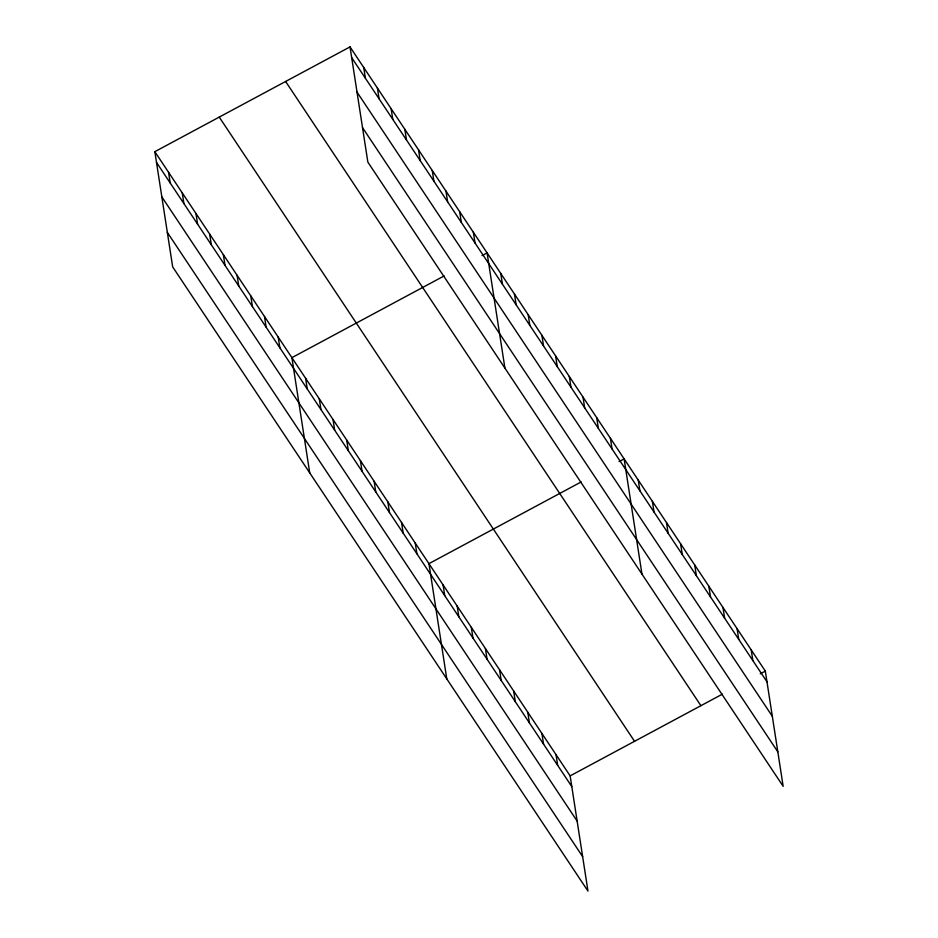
<?xml version="1.0" encoding="UTF-8"?>
<svg xmlns="http://www.w3.org/2000/svg" width="938" height="938" viewBox="0 0 938 938"><rect width="100%" height="100%" fill="white"/><g stroke="black" fill="none" stroke-linecap="round" stroke-linejoin="round"><path stroke-width="1.41" d="M154.84 151.675L570.14 775.878L587.974 891.1L172.674 266.884L154.84 151.675L350.026 46.9L765.326 671.116L783.16 786.325L367.86 162.122L350.026 46.9M444.131 275.936L291.894 357.659L309.728 472.881M482.015 255.605L487.068 252.885L504.914 368.106M581.185 481.933L428.936 563.656L446.781 678.866M619.068 461.59L624.122 458.881L641.955 574.091M570.14 775.878L722.389 694.155M760.272 673.824L765.326 671.116M351.68 57.617L766.979 681.82M357.015 92.1L772.326 716.315M362.525 127.627L777.825 751.842M285.609 81.477L700.909 705.681M219.246 117.098L634.557 741.313M156.494 162.391L571.805 786.595M161.84 196.874L577.14 821.09M167.339 232.401L582.639 856.617M751.209 649.882L752.862 660.598M737.08 628.659L738.745 639.376M722.964 607.437L724.617 618.154M708.847 586.215L710.5 596.931M694.718 564.993L696.383 575.709M680.601 543.77L682.266 554.487M666.484 522.548L668.137 533.265M652.367 501.326L654.02 512.042M638.239 480.104L639.904 490.82M610.415 438.281L612.08 448.997M596.709 417.68L598.374 428.396M583.002 397.079L584.667 407.796M569.296 376.478L570.961 387.195M555.601 355.889L557.254 366.594M541.894 335.288L543.548 346.005M528.188 314.687L529.841 325.404M514.481 294.086L516.135 304.803M500.775 273.486L502.44 284.202M556.023 754.656L557.676 765.373M473.362 232.296L475.027 243.001M541.906 733.434L543.559 744.151M459.667 211.695L461.32 222.412M527.777 712.212L529.442 722.928M445.96 191.094L447.614 201.811M513.661 690.989L515.314 701.706M432.254 170.493L433.907 181.21M499.544 669.767L501.197 680.484M418.547 149.892L420.201 160.609M485.415 648.545L487.08 659.262M404.841 129.292L406.506 140.008M391.134 108.702L392.799 119.407M471.298 627.323L472.963 638.039M377.428 88.102L379.093 98.818M457.181 606.1L458.834 616.817M363.721 67.501L365.386 78.217M443.064 584.878L444.718 595.595M415.229 543.055L416.894 553.772M401.534 522.454L403.188 533.171M387.828 501.853L389.481 512.57M374.121 481.253L375.775 491.969M360.415 460.664L362.068 471.368M346.708 440.063L348.373 450.779M333.002 419.462L334.667 430.179M319.295 398.861L320.96 409.578M305.6 378.26L307.254 388.977M278.187 337.059L279.841 347.775M264.481 316.469L266.134 327.186M250.774 295.869L252.439 306.585M237.068 275.268L238.733 285.984M223.361 254.667L225.026 265.384M209.655 234.066L211.32 244.783M195.96 213.465L197.613 224.182M182.253 192.876L183.907 203.581M168.547 172.275L170.2 182.992"/></g></svg>
